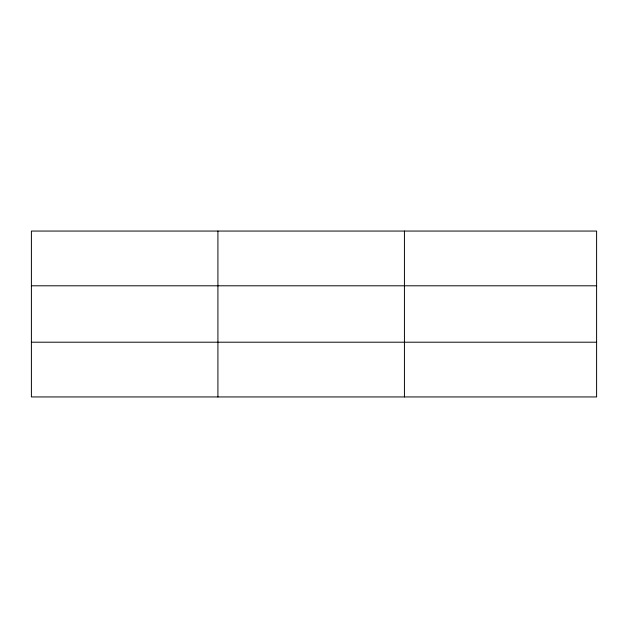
<?xml version="1.0" encoding="UTF-8"?>
<svg xmlns="http://www.w3.org/2000/svg" width="628" height="628" viewBox="0 0 628 628"><rect width="100%" height="100%" fill="white"/><g stroke="black" fill="none" stroke-linecap="round" stroke-linejoin="round"><path stroke-width="0.94" d="M217.916 231.057L217.916 396.943M404.432 231.057L404.432 396.943M596.6 342.205L596.6 396.943L31.4 396.943L31.4 231.057L596.6 231.057L596.6 342.205L31.4 342.205M31.4 285.795L596.6 285.795"/></g></svg>
